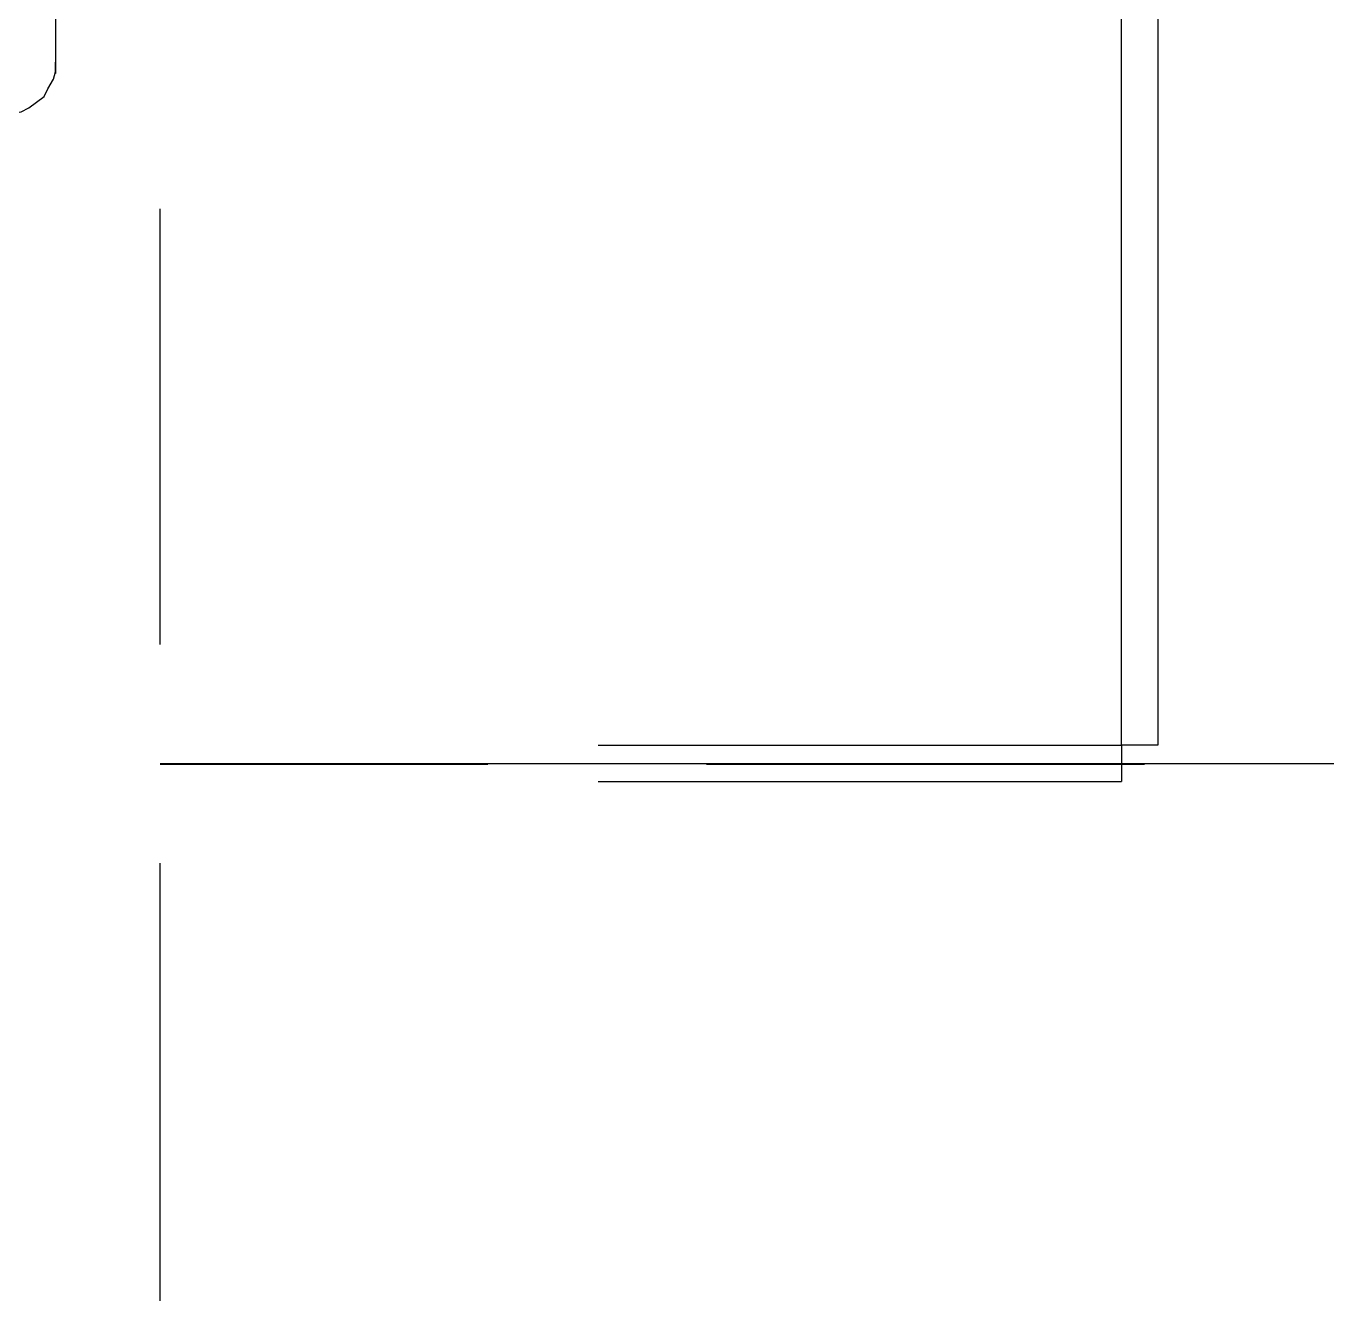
# Model space of a CAD drawing. Header units: millimetres. Extents: x -1120 to 100154, y -9529 to 14223.
# Drawn here: x 4647 to 6134, y 185 to 1643 of the extents above; entities that cross this region are included whole.
import ezdxf

# ---------------------------------------------------------------- set-up
doc = ezdxf.new("R2010")
doc.units = ezdxf.units.MM
doc.linetypes.add('DOTE', pattern=[2.42, 2, -0.2, 0.02, -0.2])
doc.layers.add('A-DOTE', color=1, linetype='Continuous')
doc.layers.add('A-立面看线', color=7, linetype='Continuous')

msp = doc.modelspace()

# ---------------------------------------------------------------- linework, layer by layer
at = {"layer": 'A-DOTE', "linetype": 'DOTE', "ltscale": 1000}
msp.add_line((4800.5, 799.7), (8800.1, 799.7), dxfattribs=at)
at = {"layer": 'A-立面看线'}
for points in [[(4680.8, 4221.6), (4680.8, 1588.6)], [(5899.4, 820.4), (5899.4, 1719.1), (5940.7, 1719.1), (5940.7, 820.4), (5899.4, 820.4), (5899.4, 779)], [(4619.9, 1540.7), (4630.7, 1542.9), (4641.6, 1545), (4650.3, 1549.4), (4659, 1555.9), (4667.7, 1562.4), (4672.1, 1571.1), (4678.6, 1582), (4680.8, 1590.7), (4680.8, 1601.6)], [(4800.5, 935.7), (4800.5, 1434)], [(5301, 820.4), (5899.4, 820.4)], [(5174.8, 798.6), (4800.5, 798.6)], [(5925.5, 798.6), (5425, 798.6)], [(5301, 779), (5899.4, 779)], [(4800.5, 185), (4800.5, 685.5)]]:
    msp.add_lwpolyline(points, dxfattribs=at)

doc.saveas('drawing.dxf')
